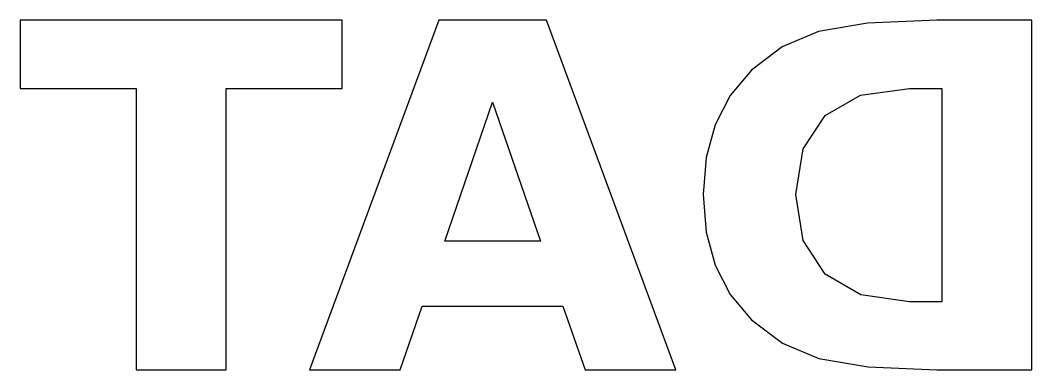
# Model space of a CAD drawing. Header units: millimetres. Extents: x -80 to 80, y -75 to 77.
# Drawn here: x 23.15 to 30.68, y -30 to -27.4 of the extents above; entities that cross this region are included whole.
import ezdxf

# ---------------------------------------------------------------- set-up
doc = ezdxf.new("R2010")
doc.units = ezdxf.units.MM

msp = doc.modelspace()

# ---------------------------------------------------------------- linework, layer by layer
for points in [[(24.0152, -27.9071), (24.0152, -30), (24.6855, -30), (24.6855, -27.9071), (25.5492, -27.9071), (25.5492, -27.4), (23.1532, -27.4), (23.1532, -27.9071)], [(27.0693, -27.4), (26.2697, -27.4), (25.3068, -30), (25.9805, -30), (26.1443, -29.5264), (27.1925, -29.5264), (27.358, -30), (28.0322, -30)], [(28.5967, -29.6289), (28.8265, -29.8018), (29.0982, -29.9159), (29.4638, -29.979), (29.9758, -30), (30.6823, -30), (30.6823, -27.4), (29.9758, -27.4), (29.4591, -27.4212), (29.0937, -27.4847), (28.8246, -27.5984), (28.5967, -27.7711), (28.4374, -27.9607), (28.3253, -28.1773), (28.2584, -28.4221), (28.2361, -28.6972), (28.2584, -28.976), (28.3253, -29.2227), (28.4374, -29.4396)], [(29.7718, -29.4935), (29.4096, -29.4425), (29.1444, -29.2895), (28.9814, -29.0395), (28.9271, -28.6972), (28.9811, -28.3572), (29.1433, -28.1093), (29.4083, -27.9576), (29.7718, -27.9071), (30.012, -27.9071), (30.012, -29.4935)], [(27.0253, -29.0438), (26.3132, -29.0438), (26.6687, -28.0096)]]:
    msp.add_lwpolyline(points, close=True)

doc.saveas('drawing.dxf')
